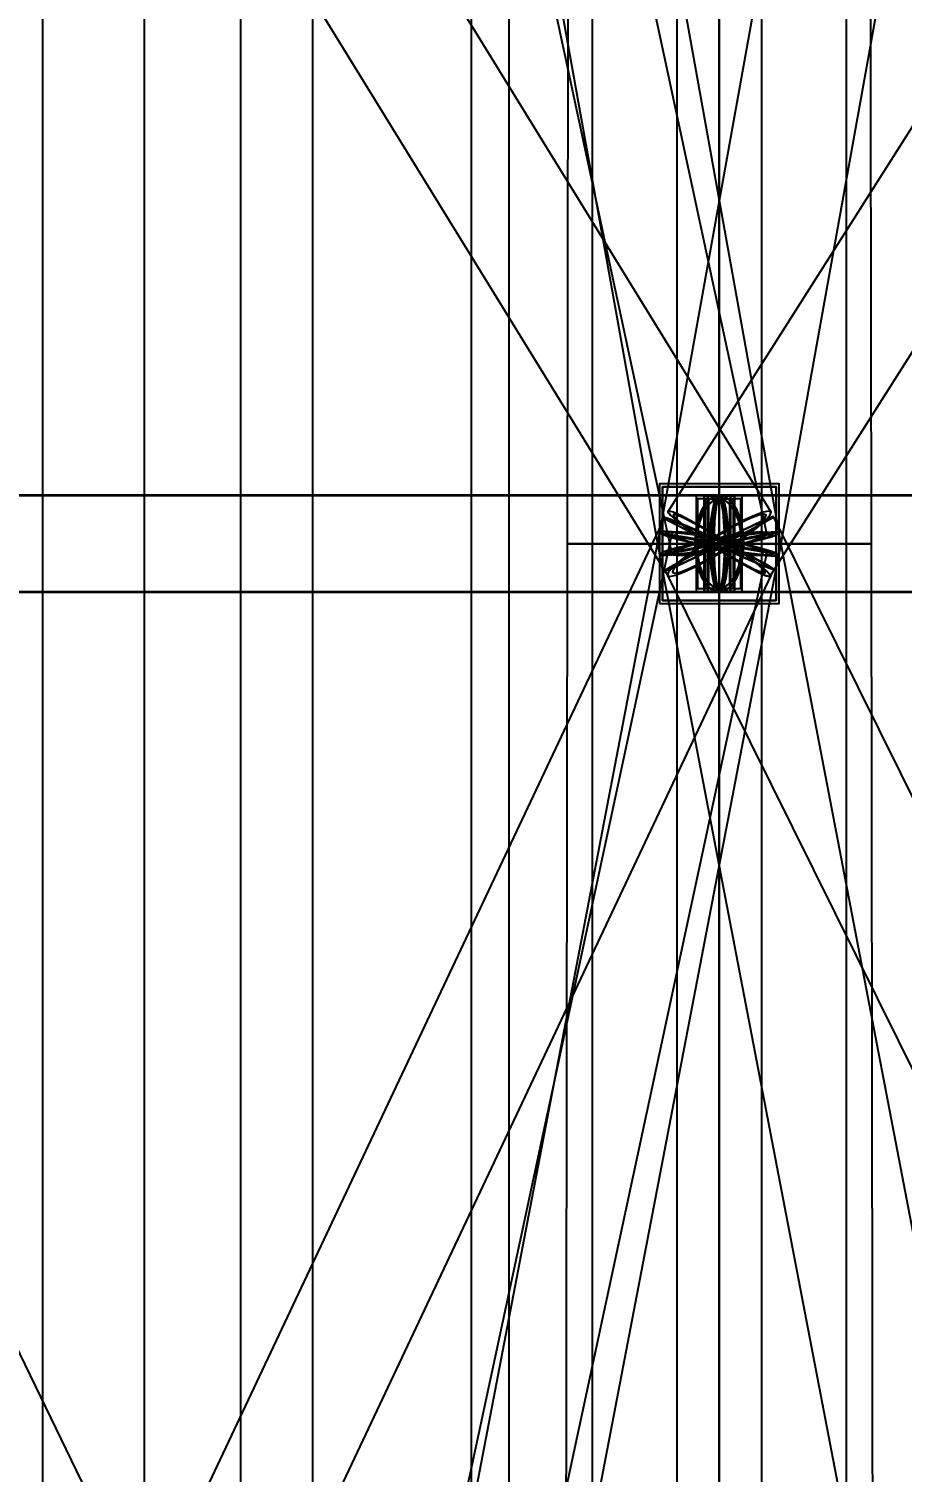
# Model space of a CAD drawing. Header units: millimetres. Extents: x -123812 to 252100, y -3000 to 639000.
# Drawn here: x -2886 to 765, y 246119 to 252152 of the extents above; entities that cross this region are included whole.
import ezdxf

# ---------------------------------------------------------------- set-up
doc = ezdxf.new("R2010")
doc.units = ezdxf.units.MM
for name, color, linetype, lineweight in [('D-BMK-AXIS', 7, 'Continuous', 13), ('D-STR-CORE', 7, 'Continuous', 25), ('D-STR-DIM', 7, 'Continuous', 13), ('D-STR-STRC', 7, 'Continuous', 25)]:
    doc.layers.add(name, color=color, linetype=linetype, lineweight=lineweight)
doc.styles.add('OpenSansCondensed-Light', font='OpenSansCondensed-Light.ttf')
doc.styles.add('TOWER_UNICODE', font='Arial Unicode.ttf')
doc.dimstyles.new('EZDXF', dxfattribs={"dimtxt": 0.25, "dimasz": 0.175, "dimexe": 0.375, "dimexo": 0.125, "dimgap": 0.1, "dimtad": 1, "dimlfac": 100, "dimzin": 12, "dimdsep": 46, "dimtxsty": 'OpenSansCondensed-Light', "dimblk": 'ARCHTICK', "dimcen": 2.5, "dimazin": 3, "dimtfac": 0.5, "dimtmove": 2, "dimatfit": 3})

# ---------------------------------------------------------------- blocks, each defined once
blk = doc.blocks.new('_ARCHTICK')
at = {"color": 0, "linetype": 'BYBLOCK', "const_width": 0.15}
blk.add_lwpolyline([(-0.5, -0.5), (0.5, 0.5)], dxfattribs=at)

msp = doc.modelspace()

# ---------------------------------------------------------------- linework, layer by layer
at = {"layer": 'D-BMK-AXIS'}
msp.add_line((0, -3000), (0, 639000), dxfattribs=at)
at = {"layer": 'D-STR-CORE'}
for points in [[(-3464.1, 100000), (-3464.1, 375000), (-2404.2, 375000), (-2404.2, 100000)], [(-3464.1, 100000), (-3464.1, 375000), (-2404.2, 375000), (-2404.2, 100000)], [(-2828.4, 100000), (-2828.4, 375000), (-1700, 375000), (-1700, 100000)], [(-2828.4, 100000), (-2828.4, 375000), (-1700, 375000), (-1700, 100000)], [(-2000, 100000), (-2000, 375000), (-880, 375000), (-880, 100000)], [(-2000, 100000), (-2000, 375000), (-880, 375000), (-880, 100000)], [(-1035.3, 100000), (-1035.3, 375000), (0, 375000), (0, 100000)], [(-1035.3, 100000), (-1035.3, 375000), (0, 375000), (0, 100000)], [(0, 100000), (0, 375000), (1035.3, 375000), (1035.3, 100000)], [(0, 100000), (0, 375000), (1035.3, 375000), (1035.3, 100000)]]:
    msp.add_lwpolyline(points, close=True, dxfattribs=at)
at = {"layer": 'D-STR-STRC'}
for points in [[(-5568.1, 274958), (-198.7, 249958), (-192, 249952.9), (-172.1, 249951.1), (-140.5, 249952.6), (-99.4, 249957.3), (-51.4, 249965), (0, 249975), (51.4, 249986.7), (99.4, 249999.4), (140.5, 250012), (172.1, 250023.9), (192, 250034.1), (198.7, 250042), (-5170.6, 275042)], [(-4744, 274955.3), (-250, 249955.3), (-241.5, 249951.7), (-216.5, 249951.4), (-176.8, 249954.4), (-125, 249960.4), (-64.7, 249969.2), (0, 249980.1), (64.7, 249992.4), (125, 250005.1), (176.8, 250017.5), (216.5, 250028.7), (241.5, 250038), (250, 250044.7), (-4243.9, 275044.7)], [(4243.9, 275044.9), (-250, 250044.9), (-241.5, 250042.9), (-216.5, 250037.8), (-176.8, 250030.3), (-125, 250020.6), (-64.7, 250009.6), (0, 249997.9), (64.7, 249986.3), (125, 249975.7), (176.8, 249966.7), (216.5, 249960), (241.5, 249956), (250, 249955.1), (4743.9, 274955.1)], [(-4834.7, 257368.2), (-216.9, 249868.2), (-207, 249863.5), (-183.1, 249868.2), (-146.7, 249881.8), (-100.2, 249903.5), (-47, 249931.8), (9.4, 249964.7), (65.3, 250000), (116.6, 250035.3), (160, 250068.2), (192.5, 250096.5), (211.9, 250118.2), (216.9, 250131.8), (-4400.9, 257631.8)], [(4544.8, 257632.8), (-214.4, 250132.8), (-203.5, 250119), (-178.8, 250097.2), (-141.8, 250068.7), (-95.2, 250035.6), (-42.2, 250000), (13.8, 249964.4), (68.8, 249931.3), (119.1, 249902.8), (161.3, 249881), (192.5, 249867.2), (210.6, 249862.6), (214.4, 249867.2), (4973.6, 257367.2)], [(-5369.4, 249796.8), (0, 249796.8), (26.3, 249803.7), (50.8, 249824), (71.8, 249856.3), (88, 249898.4), (98.1, 249947.4), (101.6, 250000), (98.1, 250052.6), (88, 250101.6), (71.8, 250143.7), (50.8, 250176), (26.3, 250196.3), (0, 250203.2), (-5369.4, 250203.2)], [(-5369.4, 249796.8), (0, 249796.8), (26.3, 249803.7), (50.8, 249824), (71.8, 249856.3), (88, 249898.4), (98.1, 249947.4), (101.6, 250000), (98.1, 250052.6), (88, 250101.6), (71.8, 250143.7), (50.8, 250176), (26.3, 250196.3), (0, 250203.2), (-5369.4, 250203.2)], [(-4845.6, 249796.8), (0, 249796.8), (6.4, 249803.7), (12.3, 249824), (17.4, 249856.3), (21.3, 249898.4), (23.7, 249947.4), (24.6, 250000), (23.7, 250052.6), (21.3, 250101.6), (17.4, 250143.7), (12.3, 250176), (6.4, 250196.3), (0, 250203.2), (-4845.6, 250203.2)], [(-4664.9, 249796.8), (0, 249796.8), (10, 249803.7), (19.3, 249824), (27.3, 249856.3), (33.5, 249898.4), (37.3, 249947.4), (38.6, 250000), (37.3, 250052.6), (33.5, 250101.6), (27.3, 250143.7), (19.3, 250176), (10, 250196.3), (0, 250203.2), (-4664.9, 250203.2)], [(5369.4, 250203.2), (0, 250203.2), (-26.3, 250196.3), (-50.8, 250176), (-71.8, 250143.7), (-88, 250101.6), (-98.1, 250052.6), (-101.6, 250000), (-98.1, 249947.4), (-88, 249898.4), (-71.8, 249856.3), (-50.8, 249824), (-26.3, 249803.7), (0, 249796.8), (5369.4, 249796.8)], [(5369.4, 250203.2), (0, 250203.2), (-26.3, 250196.3), (-50.8, 250176), (-71.8, 250143.7), (-88, 250101.6), (-98.1, 250052.6), (-101.6, 250000), (-98.1, 249947.4), (-88, 249898.4), (-71.8, 249856.3), (-50.8, 249824), (-26.3, 249803.7), (0, 249796.8), (5369.4, 249796.8)], [(4664.9, 250203.2), (0, 250203.2), (-10, 250196.3), (-19.3, 250176), (-27.3, 250143.7), (-33.5, 250101.6), (-37.3, 250052.6), (-38.6, 250000), (-37.3, 249947.4), (-33.5, 249898.4), (-27.3, 249856.3), (-19.3, 249824), (-10, 249803.7), (0, 249796.8), (4664.9, 249796.8)], [(4845.6, 250203.2), (0, 250203.2), (-6.4, 250196.3), (-12.3, 250176), (-17.4, 250143.7), (-21.3, 250101.6), (-23.7, 250052.6), (-24.6, 250000), (-23.7, 249947.4), (-21.3, 249898.4), (-17.4, 249856.3), (-12.3, 249824), (-6.4, 249803.7), (0, 249796.8), (4845.6, 249796.8)], [(228.2, 240108.3), (-4617.4, 250108.3), (-4621.2, 250112.1), (-4640.3, 250108.3), (-4673.4, 250097.1), (-4718.3, 250079.3), (-4771.8, 250056.1), (-4830.3, 250029), (-4889.9, 250000), (-4946.5, 249971), (-4996.2, 249943.9), (-5035.6, 249920.7), (-5062.1, 249902.9), (-5073.9, 249891.7), (-228.2, 239891.7)], [(-4494, 239891.1), (228.4, 249891.1), (227, 249894.8), (210.2, 249905.7), (179, 249923), (135.7, 249945.6), (83, 249971.8), (24.8, 250000), (-35.2, 250028.2), (-92.7, 250054.4), (-144, 250077), (-185.4, 250094.3), (-214.2, 250105.2), (-228.4, 250108.9), (-4950.8, 240108.9)], [(5189.9, 240113.1), (226.9, 250113.1), (214.9, 250109.3), (188.3, 250098), (148.8, 250080), (99.2, 250056.6), (42.8, 250029.3), (-16.5, 250000), (-74.7, 249970.7), (-127.8, 249943.4), (-172.1, 249920), (-204.8, 249902), (-223.5, 249890.7), (-226.9, 249886.9), (4736, 239886.9)], [(-5170.6, 224958), (198.7, 249958), (192, 249965.9), (172.1, 249976.1), (140.5, 249988), (99.4, 250000.6), (51.4, 250013.3), (0, 250025), (-51.4, 250035), (-99.4, 250042.7), (-140.5, 250047.4), (-172.1, 250048.9), (-192, 250047.1), (-198.7, 250042), (-5568.1, 225042)], [(-4546.7, 224952.4), (249.5, 249952.4), (241, 249959.2), (216.1, 249968.8), (176.4, 249980.5), (124.7, 249993.5), (64.6, 250006.9), (0, 250019.9), (-64.6, 250031.6), (-124.7, 250041.1), (-176.4, 250047.7), (-216.1, 250051.2), (-241, 250051.1), (-249.5, 250047.6), (-5045.7, 225047.6)], [(5045.7, 225047.9), (249.5, 250047.9), (241, 250046.8), (216, 250042.5), (176.4, 250035.4), (124.7, 250025.8), (64.6, 250014.5), (0, 250002.2), (-64.6, 249989.7), (-124.7, 249978), (-176.4, 249967.7), (-216, 249959.7), (-241, 249954.3), (-249.5, 249952.1), (4546.8, 224952.1)]]:
    msp.add_lwpolyline(points, dxfattribs=at)
for points in [[(-177.8, 250000), (177.8, 250000), (177.8, 275000), (-177.8, 275000)], [(-177.8, 250000), (177.8, 250000), (177.8, 275000), (-177.8, 275000)], [(-635.8, 250000), (635.8, 250000), (625.9, 257500), (-625.9, 257500)], [(-635.8, 250000), (635.8, 250000), (625.9, 257500), (-625.9, 257500)], [(-531.2, 250000), (531.2, 250000), (530.5, 257500), (-530.5, 257500)], [(-250, 249750), (250, 249750), (250, 250250), (-250, 250250)], [(-250, 249750), (250, 249750), (250, 250250), (-250, 250250)], [(-238, 250238), (238, 250238), (238, 249762), (-238, 249762)], [(238, 250238), (-238, 250238), (-238, 249762), (238, 249762)], [(-8539.8, 249800), (47.5, 249800), (47.5, 250200), (-8539.8, 250200)], [(-8261.4, 249800), (96.1, 249800), (96.1, 250200), (-8261.4, 250200)], [(-8228.5, 249800), (63.3, 249800), (63.3, 250200), (-8228.5, 250200)], [(-101.6, 250000), (-98.1, 249947.4), (-88, 249898.4), (-71.8, 249856.3), (-50.8, 249824), (-26.3, 249803.7), (0, 249796.8), (26.3, 249803.7), (50.8, 249824), (71.8, 249856.3), (88, 249898.4), (98.1, 249947.4), (101.6, 250000), (98.1, 250052.6), (88, 250101.6), (71.8, 250143.7), (50.8, 250176), (26.3, 250196.3), (0, 250203.2), (-26.3, 250196.3), (-50.8, 250176), (-71.8, 250143.7), (-88, 250101.6), (-98.1, 250052.6)], [(-101.6, 250000), (-98.1, 249947.4), (-88, 249898.4), (-71.8, 249856.3), (-50.8, 249824), (-26.3, 249803.7), (0, 249796.8), (26.3, 249803.7), (50.8, 249824), (71.8, 249856.3), (88, 249898.4), (98.1, 249947.4), (101.6, 250000), (98.1, 250052.6), (88, 250101.6), (71.8, 250143.7), (50.8, 250176), (26.3, 250196.3), (0, 250203.2), (-26.3, 250196.3), (-50.8, 250176), (-71.8, 250143.7), (-88, 250101.6), (-98.1, 250052.6)], [(101.6, 250000), (98.1, 249947.4), (88, 249898.4), (71.8, 249856.3), (50.8, 249824), (26.3, 249803.7), (0, 249796.8), (-26.3, 249803.7), (-50.8, 249824), (-71.8, 249856.3), (-88, 249898.4), (-98.1, 249947.4), (-101.6, 250000), (-98.1, 250052.6), (-88, 250101.6), (-71.8, 250143.7), (-50.8, 250176), (-26.3, 250196.3), (0, 250203.2), (26.3, 250196.3), (50.8, 250176), (71.8, 250143.7), (88, 250101.6), (98.1, 250052.6)], [(101.6, 250000), (98.1, 249947.4), (88, 249898.4), (71.8, 249856.3), (50.8, 249824), (26.3, 249803.7), (0, 249796.8), (-26.3, 249803.7), (-50.8, 249824), (-71.8, 249856.3), (-88, 249898.4), (-98.1, 249947.4), (-101.6, 250000), (-98.1, 250052.6), (-88, 250101.6), (-71.8, 250143.7), (-50.8, 250176), (-26.3, 250196.3), (0, 250203.2), (26.3, 250196.3), (50.8, 250176), (71.8, 250143.7), (88, 250101.6), (98.1, 250052.6)], [(96.1, 250200), (-96.1, 250200), (-96.1, 249800), (96.1, 249800)], [(-93.6, 250000), (-90.4, 249951.5), (-81.1, 249906.4), (-66.2, 249867.6), (-46.8, 249837.9), (-24.2, 249819.2), (0, 249812.8), (24.2, 249819.2), (46.8, 249837.9), (66.2, 249867.6), (81.1, 249906.4), (90.4, 249951.5), (93.6, 250000), (90.4, 250048.5), (81.1, 250093.6), (66.2, 250132.4), (46.8, 250162.1), (24.2, 250180.8), (0, 250187.2), (-24.2, 250180.8), (-46.8, 250162.1), (-66.2, 250132.4), (-81.1, 250093.6), (-90.4, 250048.5)], [(-93.6, 250000), (-90.4, 249951.5), (-81.1, 249906.4), (-66.2, 249867.6), (-46.8, 249837.9), (-24.2, 249819.2), (0, 249812.8), (24.2, 249819.2), (46.8, 249837.9), (66.2, 249867.6), (81.1, 249906.4), (90.4, 249951.5), (93.6, 250000), (90.4, 250048.5), (81.1, 250093.6), (66.2, 250132.4), (46.8, 250162.1), (24.2, 250180.8), (0, 250187.2), (-24.2, 250180.8), (-46.8, 250162.1), (-66.2, 250132.4), (-81.1, 250093.6), (-90.4, 250048.5)], [(93.6, 250000), (90.4, 249951.5), (81.1, 249906.4), (66.2, 249867.6), (46.8, 249837.9), (24.2, 249819.2), (0, 249812.8), (-24.2, 249819.2), (-46.8, 249837.9), (-66.2, 249867.6), (-81.1, 249906.4), (-90.4, 249951.5), (-93.6, 250000), (-90.4, 250048.5), (-81.1, 250093.6), (-66.2, 250132.4), (-46.8, 250162.1), (-24.2, 250180.8), (0, 250187.2), (24.2, 250180.8), (46.8, 250162.1), (66.2, 250132.4), (81.1, 250093.6), (90.4, 250048.5)], [(93.6, 250000), (90.4, 249951.5), (81.1, 249906.4), (66.2, 249867.6), (46.8, 249837.9), (24.2, 249819.2), (0, 249812.8), (-24.2, 249819.2), (-46.8, 249837.9), (-66.2, 249867.6), (-81.1, 249906.4), (-90.4, 249951.5), (-93.6, 250000), (-90.4, 250048.5), (-81.1, 250093.6), (-66.2, 250132.4), (-46.8, 250162.1), (-24.2, 250180.8), (0, 250187.2), (24.2, 250180.8), (46.8, 250162.1), (66.2, 250132.4), (81.1, 250093.6), (90.4, 250048.5)], [(90.4, 250188), (-90.4, 250188), (-90.4, 249812), (90.4, 249812)], [(63.3, 250200), (-63.3, 250200), (-63.3, 249800), (63.3, 249800)], [(-63.3, 249800), (8228.5, 249800), (8228.5, 250200), (-63.3, 250200)], [(-63.3, 250200), (63.3, 250200), (63.3, 249800), (-63.3, 249800)], [(59.5, 250188), (-59.5, 250188), (-59.5, 249812), (59.5, 249812)], [(-59.5, 250188), (59.5, 250188), (59.5, 249812), (-59.5, 249812)], [(47.5, 250200), (-47.5, 250200), (-47.5, 249800), (47.5, 249800)], [(-47.5, 249800), (8539.8, 249800), (8539.8, 250200), (-47.5, 250200)], [(-47.5, 250200), (47.5, 250200), (47.5, 249800), (-47.5, 249800)], [(44.7, 250188), (-44.7, 250188), (-44.7, 249812), (44.7, 249812)], [(-44.7, 250188), (44.7, 250188), (44.7, 249812), (-44.7, 249812)], [(-38.6, 250000), (-37.3, 249947.4), (-33.5, 249898.4), (-27.3, 249856.3), (-19.3, 249824), (-10, 249803.7), (0, 249796.8), (10, 249803.7), (19.3, 249824), (27.3, 249856.3), (33.5, 249898.4), (37.3, 249947.4), (38.6, 250000), (37.3, 250052.6), (33.5, 250101.6), (27.3, 250143.7), (19.3, 250176), (10, 250196.3), (0, 250203.2), (-10, 250196.3), (-19.3, 250176), (-27.3, 250143.7), (-33.5, 250101.6), (-37.3, 250052.6)], [(38.6, 250000), (37.3, 249947.4), (33.5, 249898.4), (27.3, 249856.3), (19.3, 249824), (10, 249803.7), (0, 249796.8), (-10, 249803.7), (-19.3, 249824), (-27.3, 249856.3), (-33.5, 249898.4), (-37.3, 249947.4), (-38.6, 250000), (-37.3, 250052.6), (-33.5, 250101.6), (-27.3, 250143.7), (-19.3, 250176), (-10, 250196.3), (0, 250203.2), (10, 250196.3), (19.3, 250176), (27.3, 250143.7), (33.5, 250101.6), (37.3, 250052.6)], [(-35.6, 250000), (-34.4, 249951.5), (-30.8, 249906.4), (-25.2, 249867.6), (-17.8, 249837.9), (-9.2, 249819.2), (0, 249812.8), (9.2, 249819.2), (17.8, 249837.9), (25.2, 249867.6), (30.8, 249906.4), (34.4, 249951.5), (35.6, 250000), (34.4, 250048.5), (30.8, 250093.6), (25.2, 250132.4), (17.8, 250162.1), (9.2, 250180.8), (0, 250187.2), (-9.2, 250180.8), (-17.8, 250162.1), (-25.2, 250132.4), (-30.8, 250093.6), (-34.4, 250048.5)], [(35.6, 250000), (34.4, 249951.5), (30.8, 249906.4), (25.2, 249867.6), (17.8, 249837.9), (9.2, 249819.2), (0, 249812.8), (-9.2, 249819.2), (-17.8, 249837.9), (-25.2, 249867.6), (-30.8, 249906.4), (-34.4, 249951.5), (-35.6, 250000), (-34.4, 250048.5), (-30.8, 250093.6), (-25.2, 250132.4), (-17.8, 250162.1), (-9.2, 250180.8), (0, 250187.2), (9.2, 250180.8), (17.8, 250162.1), (25.2, 250132.4), (30.8, 250093.6), (34.4, 250048.5)], [(-24.6, 250000), (-23.7, 249947.4), (-21.3, 249898.4), (-17.4, 249856.3), (-12.3, 249824), (-6.4, 249803.7), (0, 249796.8), (6.4, 249803.7), (12.3, 249824), (17.4, 249856.3), (21.3, 249898.4), (23.7, 249947.4), (24.6, 250000), (23.7, 250052.6), (21.3, 250101.6), (17.4, 250143.7), (12.3, 250176), (6.4, 250196.3), (0, 250203.2), (-6.4, 250196.3), (-12.3, 250176), (-17.4, 250143.7), (-21.3, 250101.6), (-23.7, 250052.6)], [(24.6, 250000), (23.7, 249947.4), (21.3, 249898.4), (17.4, 249856.3), (12.3, 249824), (6.4, 249803.7), (0, 249796.8), (-6.4, 249803.7), (-12.3, 249824), (-17.4, 249856.3), (-21.3, 249898.4), (-23.7, 249947.4), (-24.6, 250000), (-23.7, 250052.6), (-21.3, 250101.6), (-17.4, 250143.7), (-12.3, 250176), (-6.4, 250196.3), (0, 250203.2), (6.4, 250196.3), (12.3, 250176), (17.4, 250143.7), (21.3, 250101.6), (23.7, 250052.6)], [(-22.6, 250000), (-21.9, 249951.5), (-19.6, 249906.4), (-16, 249867.6), (-11.3, 249837.9), (-5.9, 249819.2), (0, 249812.8), (5.9, 249819.2), (11.3, 249837.9), (16, 249867.6), (19.6, 249906.4), (21.9, 249951.5), (22.6, 250000), (21.9, 250048.5), (19.6, 250093.6), (16, 250132.4), (11.3, 250162.1), (5.9, 250180.8), (0, 250187.2), (-5.9, 250180.8), (-11.3, 250162.1), (-16, 250132.4), (-19.6, 250093.6), (-21.9, 250048.5)], [(22.6, 250000), (21.9, 249951.5), (19.6, 249906.4), (16, 249867.6), (11.3, 249837.9), (5.9, 249819.2), (0, 249812.8), (-5.9, 249819.2), (-11.3, 249837.9), (-16, 249867.6), (-19.6, 249906.4), (-21.9, 249951.5), (-22.6, 250000), (-21.9, 250048.5), (-19.6, 250093.6), (-16, 250132.4), (-11.3, 250162.1), (-5.9, 250180.8), (0, 250187.2), (5.9, 250180.8), (11.3, 250162.1), (16, 250132.4), (19.6, 250093.6), (21.9, 250048.5)], [(24.8, 250000), (83, 249971.8), (135.7, 249945.6), (179, 249923), (210.2, 249905.7), (227, 249894.8), (228.4, 249891.1), (214.2, 249894.8), (185.4, 249905.7), (144, 249923), (92.7, 249945.6), (35.2, 249971.8), (-24.8, 250000), (-83, 250028.2), (-135.7, 250054.4), (-179, 250077), (-210.2, 250094.3), (-227, 250105.2), (-228.4, 250108.9), (-214.2, 250105.2), (-185.4, 250094.3), (-144, 250077), (-92.7, 250054.4), (-35.2, 250028.2)], [(-16.5, 250000), (-74.7, 249970.7), (-127.8, 249943.4), (-172.1, 249920), (-204.8, 249902), (-223.5, 249890.7), (-226.9, 249886.9), (-214.9, 249890.7), (-188.3, 249902), (-148.8, 249920), (-99.2, 249943.4), (-42.8, 249970.7), (16.5, 250000), (74.7, 250029.3), (127.8, 250056.6), (172.1, 250080), (204.8, 250098), (223.5, 250109.3), (226.9, 250113.1), (214.9, 250109.3), (188.3, 250098), (148.8, 250080), (99.2, 250056.6), (42.8, 250029.3)], [(-65.3, 250000), (-116.6, 249964.7), (-160, 249931.8), (-192.5, 249903.5), (-211.9, 249881.8), (-216.9, 249868.2), (-207, 249863.5), (-183.1, 249868.2), (-146.7, 249881.8), (-100.2, 249903.5), (-47, 249931.8), (9.4, 249964.7), (65.3, 250000), (116.6, 250035.3), (160, 250068.2), (192.5, 250096.5), (211.9, 250118.2), (216.9, 250131.8), (207, 250136.5), (183.1, 250131.8), (146.7, 250118.2), (100.2, 250096.5), (47, 250068.2), (-9.4, 250035.3)], [(42.2, 250000), (95.2, 249964.4), (141.8, 249931.3), (178.8, 249902.8), (203.5, 249881), (214.4, 249867.2), (210.6, 249862.6), (192.5, 249867.2), (161.3, 249881), (119.1, 249902.8), (68.8, 249931.3), (13.8, 249964.4), (-42.2, 250000), (-95.2, 250035.6), (-141.8, 250068.7), (-178.8, 250097.2), (-203.5, 250119), (-214.4, 250132.8), (-210.6, 250137.4), (-192.5, 250132.8), (-161.3, 250119), (-119.1, 250097.2), (-68.8, 250068.7), (-13.8, 250035.6)], [(22.3, 250000), (74.9, 249974.6), (122.3, 249950.9), (161.4, 249930.6), (189.5, 249915), (204.7, 249905.2), (205.9, 249901.8), (193.1, 249905.2), (167.1, 249915), (129.8, 249930.6), (83.6, 249950.9), (31.7, 249974.6), (-22.3, 250000), (-74.9, 250025.4), (-122.3, 250049.1), (-161.4, 250069.4), (-189.5, 250085), (-204.7, 250094.8), (-205.9, 250098.2), (-193.1, 250094.8), (-167.1, 250085), (-129.8, 250069.4), (-83.6, 250049.1), (-31.7, 250025.4)], [(-14.9, 250000), (-67.3, 249973.6), (-115.2, 249949), (-155.2, 249927.9), (-184.6, 249911.7), (-201.5, 249901.5), (-204.6, 249898), (-193.8, 249901.5), (-169.8, 249911.7), (-134.2, 249927.9), (-89.4, 249949), (-38.6, 249973.6), (14.9, 250000), (67.3, 250026.4), (115.2, 250051), (155.2, 250072.1), (184.6, 250088.3), (201.5, 250098.5), (204.6, 250102), (193.8, 250098.5), (169.8, 250088.3), (134.2, 250072.1), (89.4, 250051), (38.6, 250026.4)], [(-58.8, 250000), (-105.1, 249968.2), (-144.3, 249938.5), (-173.6, 249913), (-191.1, 249893.4), (-195.5, 249881.1), (-186.7, 249877), (-165.1, 249881.1), (-132.2, 249893.4), (-90.4, 249913), (-42.4, 249938.5), (8.5, 249968.2), (58.8, 250000), (105.1, 250031.8), (144.3, 250061.5), (173.6, 250087), (191.1, 250106.6), (195.5, 250118.9), (186.7, 250123), (165.1, 250118.9), (132.2, 250106.6), (90.4, 250087), (42.4, 250061.5), (-8.5, 250031.8)], [(38, 250000), (85.9, 249967.9), (127.9, 249938), (161.2, 249912.4), (183.5, 249892.7), (193.3, 249880.3), (189.9, 249876.1), (173.6, 249880.3), (145.5, 249892.7), (107.4, 249912.4), (62, 249938), (12.4, 249967.9), (-38, 250000), (-85.9, 250032.1), (-127.9, 250062), (-161.2, 250087.6), (-183.5, 250107.3), (-193.3, 250119.7), (-189.9, 250123.9), (-173.6, 250119.7), (-145.5, 250107.3), (-107.4, 250087.6), (-62, 250062), (-12.4, 250032.1)], [(0, 250019.9), (-64.7, 250007.6), (-125, 249994.9), (-176.8, 249982.5), (-216.5, 249971.3), (-241.5, 249962), (-250, 249955.3), (-241.5, 249951.7), (-216.5, 249951.4), (-176.8, 249954.4), (-125, 249960.4), (-64.7, 249969.2), (0, 249980.1), (64.7, 249992.4), (125, 250005.1), (176.8, 250017.5), (216.5, 250028.7), (241.5, 250038), (250, 250044.7), (241.5, 250048.3), (216.5, 250048.6), (176.8, 250045.6), (125, 250039.6), (64.7, 250030.8)], [(0, 250002.1), (-64.7, 250013.7), (-125, 250024.3), (-176.8, 250033.3), (-216.5, 250040), (-241.5, 250044), (-250, 250044.9), (-241.5, 250042.9), (-216.5, 250037.8), (-176.8, 250030.3), (-125, 250020.6), (-64.7, 250009.6), (0, 249997.9), (64.7, 249986.3), (125, 249975.7), (176.8, 249966.7), (216.5, 249960), (241.5, 249956), (250, 249955.1), (241.5, 249957.1), (216.5, 249962.2), (176.8, 249969.7), (125, 249979.4), (64.7, 249990.4)], [(0, 250019.9), (-64.6, 250031.6), (-124.7, 250041.1), (-176.4, 250047.7), (-216.1, 250051.2), (-241, 250051.1), (-249.5, 250047.6), (-241, 250040.8), (-216.1, 250031.2), (-176.4, 250019.5), (-124.7, 250006.5), (-64.6, 249993.1), (0, 249980.1), (64.6, 249968.4), (124.7, 249958.9), (176.4, 249952.3), (216.1, 249948.8), (241, 249948.9), (249.5, 249952.4), (241, 249959.2), (216.1, 249968.8), (176.4, 249980.5), (124.7, 249993.5), (64.6, 250006.9)], [(0, 250002.2), (-64.6, 249989.7), (-124.7, 249978), (-176.4, 249967.7), (-216, 249959.7), (-241, 249954.3), (-249.5, 249952.1), (-241, 249953.2), (-216, 249957.5), (-176.4, 249964.6), (-124.7, 249974.2), (-64.6, 249985.5), (0, 249997.8), (64.6, 250010.3), (124.7, 250022), (176.4, 250032.3), (216, 250040.3), (241, 250045.7), (249.5, 250047.9), (241, 250046.8), (216, 250042.5), (176.4, 250035.4), (124.7, 250025.8), (64.6, 250014.5)], [(0, 250017.9), (-58.3, 250006.9), (-112.7, 249995.4), (-159.4, 249984.2), (-195.2, 249974.1), (-217.7, 249965.7), (-225.4, 249959.7), (-217.7, 249956.5), (-195.2, 249956.2), (-159.4, 249958.8), (-112.7, 249964.3), (-58.3, 249972.3), (0, 249982.1), (58.3, 249993.1), (112.7, 250004.6), (159.4, 250015.8), (195.2, 250025.9), (217.7, 250034.3), (225.4, 250040.3), (217.7, 250043.5), (195.2, 250043.8), (159.4, 250041.2), (112.7, 250035.7), (58.3, 250027.7)], [(0, 250001.9), (-58.3, 250012.3), (-112.7, 250021.9), (-159.4, 250030), (-195.2, 250036), (-217.7, 250039.6), (-225.4, 250040.5), (-217.7, 250038.6), (-195.2, 250034.1), (-159.4, 250027.3), (-112.7, 250018.6), (-58.3, 250008.6), (0, 249998.1), (58.3, 249987.7), (112.7, 249978.1), (159.4, 249970), (195.2, 249964), (217.7, 249960.4), (225.4, 249959.5), (217.7, 249961.4), (195.2, 249965.9), (159.4, 249972.7), (112.7, 249981.4), (58.3, 249991.4)], [(0, 250018), (-58.2, 250028.5), (-112.5, 250037), (-159, 250043), (-194.8, 250046.1), (-217.3, 250046.1), (-224.9, 250042.9), (-217.3, 250036.8), (-194.8, 250028.2), (-159, 250017.6), (-112.5, 250005.9), (-58.2, 249993.7), (0, 249982), (58.2, 249971.5), (112.5, 249963), (159, 249957), (194.8, 249953.9), (217.3, 249953.9), (224.9, 249957.1), (217.3, 249963.2), (194.8, 249971.8), (159, 249982.4), (112.5, 249994.1), (58.2, 250006.3)], [(0, 250002), (-58.2, 249990.7), (-112.4, 249980.1), (-159, 249970.9), (-194.8, 249963.6), (-217.2, 249958.8), (-224.9, 249956.9), (-217.2, 249957.8), (-194.8, 249961.6), (-159, 249968.1), (-112.4, 249976.7), (-58.2, 249986.9), (0, 249998), (58.2, 250009.3), (112.4, 250019.9), (159, 250029.1), (194.8, 250036.4), (217.2, 250041.2), (224.9, 250043.1), (217.2, 250042.2), (194.8, 250038.4), (159, 250031.9), (112.4, 250023.3), (58.2, 250013.1)], [(0, 250025), (-51.4, 250035), (-99.4, 250042.7), (-140.5, 250047.4), (-172.1, 250048.9), (-192, 250047.1), (-198.7, 250042), (-192, 250034.1), (-172.1, 250023.9), (-140.5, 250012), (-99.4, 249999.4), (-51.4, 249986.7), (0, 249975), (51.4, 249965), (99.4, 249957.3), (140.5, 249952.6), (172.1, 249951.1), (192, 249952.9), (198.7, 249958), (192, 249965.9), (172.1, 249976.1), (140.5, 249988), (99.4, 250000.6), (51.4, 250013.3)], [(0, 250025), (-51.4, 250013.3), (-99.4, 250000.6), (-140.5, 249988), (-172.1, 249976.1), (-192, 249965.9), (-198.7, 249958), (-192, 249952.9), (-172.1, 249951.1), (-140.5, 249952.6), (-99.4, 249957.3), (-51.4, 249965), (0, 249975), (51.4, 249986.7), (99.4, 249999.4), (140.5, 250012), (172.1, 250023.9), (192, 250034.1), (198.7, 250042), (192, 250047.1), (172.1, 250048.9), (140.5, 250047.4), (99.4, 250042.7), (51.4, 250035)], [(0, 250023), (-47.4, 250032.3), (-91.5, 250039.3), (-129.5, 250043.7), (-158.6, 250045.1), (-176.8, 250043.4), (-183.1, 250038.7), (-176.8, 250031.4), (-158.6, 250022), (-129.5, 250011.1), (-91.5, 249999.4), (-47.4, 249987.8), (0, 249977), (47.4, 249967.7), (91.5, 249960.7), (129.5, 249956.3), (158.6, 249954.9), (176.8, 249956.6), (183.1, 249961.3), (176.8, 249968.6), (158.6, 249978), (129.5, 249988.9), (91.5, 250000.6), (47.4, 250012.2)], [(0, 250023), (-47.4, 250012.2), (-91.5, 250000.6), (-129.5, 249988.9), (-158.6, 249978), (-176.8, 249968.6), (-183.1, 249961.3), (-176.8, 249956.6), (-158.6, 249954.9), (-129.5, 249956.3), (-91.5, 249960.7), (-47.4, 249967.7), (0, 249977), (47.4, 249987.8), (91.5, 249999.4), (129.5, 250011.1), (158.6, 250022), (176.8, 250031.4), (183.1, 250038.7), (176.8, 250043.4), (158.6, 250045.1), (129.5, 250043.7), (91.5, 250039.3), (47.4, 250032.3)], [(-649.1, 240000), (649.1, 240000), (635.8, 250000), (-635.8, 250000)], [(-649.1, 240000), (649.1, 240000), (635.8, 250000), (-635.8, 250000)], [(635.8, 250000), (614.2, 250000), (550.7, 250000), (449.6, 250000), (317.9, 250000), (164.6, 250000), (0, 250000), (-164.6, 250000), (-317.9, 250000), (-449.6, 250000), (-550.7, 250000), (-614.2, 250000), (-635.8, 250000), (-614.2, 250000), (-550.7, 250000), (-449.6, 250000), (-317.9, 250000), (-164.6, 250000), (0, 250000), (164.6, 250000), (317.9, 250000), (449.6, 250000), (550.7, 250000), (614.2, 250000)], [(635.8, 250000), (614.2, 250000), (550.7, 250000), (449.6, 250000), (317.9, 250000), (164.6, 250000), (0, 250000), (-164.6, 250000), (-317.9, 250000), (-449.6, 250000), (-550.7, 250000), (-614.2, 250000), (-635.8, 250000), (-614.2, 250000), (-550.7, 250000), (-449.6, 250000), (-317.9, 250000), (-164.6, 250000), (0, 250000), (164.6, 250000), (317.9, 250000), (449.6, 250000), (550.7, 250000), (614.2, 250000)], [(-532.1, 240000), (532.1, 240000), (531.2, 250000), (-531.2, 250000)], [(531.2, 250000), (513.1, 250000), (460, 250000), (375.6, 250000), (265.6, 250000), (137.5, 250000), (0, 250000), (-137.5, 250000), (-265.6, 250000), (-375.6, 250000), (-460, 250000), (-513.1, 250000), (-531.2, 250000), (-513.1, 250000), (-460, 250000), (-375.6, 250000), (-265.6, 250000), (-137.5, 250000), (0, 250000), (137.5, 250000), (265.6, 250000), (375.6, 250000), (460, 250000), (513.1, 250000)], [(-177.8, 225000), (177.8, 225000), (177.8, 250000), (-177.8, 250000)], [(177.8, 250000), (171.7, 250000), (154, 250000), (125.7, 250000), (88.9, 250000), (46, 250000), (0, 250000), (-46, 250000), (-88.9, 250000), (-125.7, 250000), (-154, 250000), (-171.7, 250000), (-177.8, 250000), (-171.7, 250000), (-154, 250000), (-125.7, 250000), (-88.9, 250000), (-46, 250000), (0, 250000), (46, 250000), (88.9, 250000), (125.7, 250000), (154, 250000), (171.7, 250000)], [(-177.8, 225000), (177.8, 225000), (177.8, 250000), (-177.8, 250000)], [(177.8, 250000), (171.7, 250000), (154, 250000), (125.7, 250000), (88.9, 250000), (46, 250000), (0, 250000), (-46, 250000), (-88.9, 250000), (-125.7, 250000), (-154, 250000), (-171.7, 250000), (-177.8, 250000), (-171.7, 250000), (-154, 250000), (-125.7, 250000), (-88.9, 250000), (-46, 250000), (0, 250000), (46, 250000), (88.9, 250000), (125.7, 250000), (154, 250000), (171.7, 250000)]]:
    msp.add_lwpolyline(points, close=True, dxfattribs=at)

# ---------------------------------------------------------------- dimensions: what is measured, and where the dimension line sits
at = {"layer": 'D-STR-DIM'}
for base, p2 in [((-112000, 0), (0, 634000)), ((187000, 0), (0, 450000)), ((250000, 0), (0, 375000)), ((124000, 0), (0, 350000))]:
    msp.add_linear_dim(base=base, p1=(0, 0), p2=p2, angle=90, dimstyle='EZDXF', override={"dimtxt": 8400, "dimasz": 3750, "dimexe": 2100, "dimexo": 1800, "dimgap": 2100, "dimtad": 1, "dimdec": 0, "dimlfac": 1, "dimlunit": 2, "dimtxsty": 'TOWER_UNICODE', "dimclrd": 7, "dimclre": 7, "dimclrt": 7}, dxfattribs=at).render()

doc.saveas('drawing.dxf')
